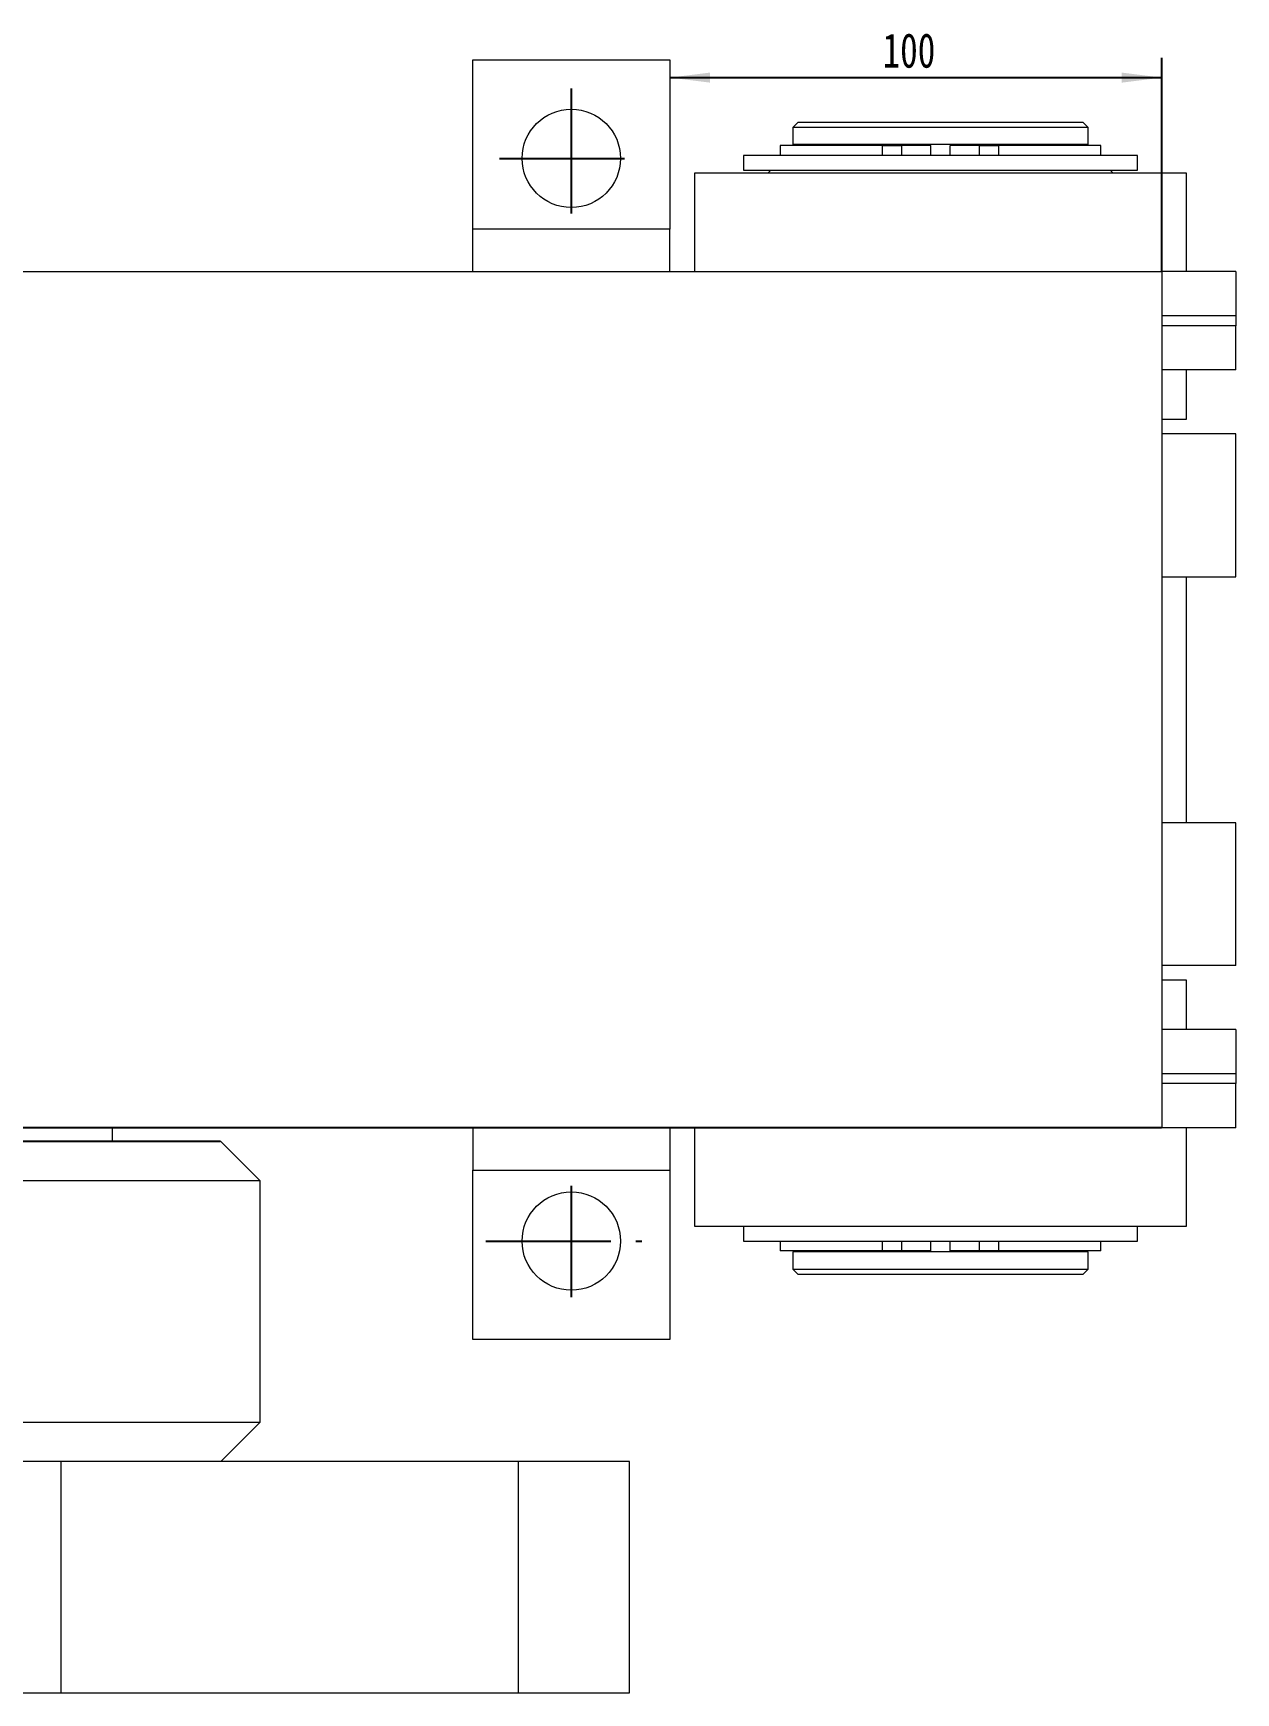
# Model space of a CAD drawing. Header units: millimetres. Extents: x 0 to 1189, y 0 to 841.
# Drawn here: x 454.5 to 576.7, y 300.9 to 469.5 of the extents above; entities that cross this region are included whole.
import ezdxf

# ---------------------------------------------------------------- set-up
doc = ezdxf.new("R2010")
doc.units = ezdxf.units.MM
doc.header["$PDSIZE"] = -1
doc.linetypes.add('CENTERX2', pattern=[20.32, 12.7, -2.54, 2.54, -2.54])
doc.layers.add('10', color=7, linetype='Continuous')
doc.layers.add('图层11', color=7, linetype='CENTERX2')
doc.styles.add('SLDTEXTSTYLE0', font='hyswlongfangsong.ttf')
doc.dimstyles.new('SLDDIMSTYLE0', dxfattribs={"dimtxt": 3.5, "dimasz": 4.08, "dimexe": 0, "dimexo": 0.0625, "dimgap": 0.875, "dimtad": 2, "dimlfac": 2, "dimrnd": 1e-09, "dimzin": 12, "dimdsep": 46, "dimtxsty": 'SLDTEXTSTYLE0', "dimsah": 1, "dimcen": 0.09, "dimadec": 0, "dimazin": 3, "dimtfac": 1, "dimtofl": 0, "dimtmove": 0, "dimatfit": 3, "dimfxl": 1, "dimfrac": 2, "dimtolj": 1, "dimtzin": 12, "dimarcsym": 0})
doc.dimstyles.new('SLDDIMSTYLE5', dxfattribs={"dimtxt": 3.5, "dimasz": 4.08, "dimexe": 0, "dimexo": 0.0625, "dimgap": 0.875, "dimtad": 2, "dimlfac": 2, "dimrnd": 1e-09, "dimzin": 4, "dimdsep": 46, "dimtxsty": 'SLDTEXTSTYLE0', "dimsah": 1, "dimcen": 0.09, "dimadec": 0, "dimazin": 1, "dimtfac": 1, "dimtmove": 0, "dimatfit": 0, "dimfxl": 1, "dimfrac": 2, "dimtolj": 1, "dimtzin": 12, "dimarcsym": 0})

# ---------------------------------------------------------------- blocks, each defined once
blk = doc.blocks.new('_D_22')
at = {"layer": '10', "color": 0, "lineweight": -2}
for p, q in [((401.66, 362.39), (401.66, 366.47)), ((569.1, 358.31), (401.66, 358.31)), ((401.66, 358.31), (401.66, 356.91)), ((473.5, 356.91), (401.66, 356.91)), ((401.66, 352.83), (401.66, 340.48))]:
    blk.add_line(p, q, dxfattribs=at)
at = {"layer": '10', "color": 0}
for points in [[(400.98, 362.39), (402.34, 362.39), (401.66, 358.31)], [(400.98, 352.83), (402.34, 352.83), (401.66, 356.91)]]:
    blk.add_solid(points, dxfattribs=at)
at = {"layer": 'Defpoints', "color": 0}
for p in [(401.66, 358.31), (569.16, 358.31), (473.56, 356.91)]:
    blk.add_point(p, dxfattribs=at)
at = {"layer": '10', "color": 0, "insert": (397.23, 344.61), "char_height": 3.5, "attachment_point": 2, "rotation": 90, "style": 'SLDTEXTSTYLE0'}
blk.add_mtext('\\A1;2.80', dxfattribs=at)
blk = doc.blocks.new('_D_26')
at = {"layer": '10'}
for p, q in [((569.16, 445.31), (569.16, 467.01)), ((519.16, 465.01), (569.16, 465.01))]:
    blk.add_line(p, q, dxfattribs=at)
for points in [[(519.16, 465.01), (523.24, 464.5), (523.24, 465.52)], [(569.16, 465.01), (565.08, 465.52), (565.08, 464.5)]]:
    blk.add_solid(points, dxfattribs=at)
at = {"layer": '10', "insert": (540.78, 469.52), "char_height": 3.5, "attachment_point": 1, "style": 'SLDTEXTSTYLE0'}
blk.add_mtext('100', dxfattribs=at)

msp = doc.modelspace()

# ---------------------------------------------------------------- linework, layer by layer
at = {"color": 7, "linetype": 'Continuous', "lineweight": 15}
for p, q in [((499.1604, 449.6057), (499.1604, 466.8057)), ((499.1604, 466.8057), (519.1604, 466.8057)), ((519.1604, 466.8057), (519.1604, 449.6057)), ((532.1604, 460.4557), (531.6604, 459.9557)), ((561.1603, 460.4557), (532.1604, 460.4557)), ((561.6604, 459.9557), (561.1603, 460.4557)), ((531.6604, 459.9557), (531.6604, 458.2057)), ((561.6604, 459.9557), (531.6604, 459.9557)), ((561.6604, 458.2057), (561.6604, 459.9557)), ((526.6604, 457.1057), (526.6604, 455.6057)), ((566.6603, 457.1057), (526.6604, 457.1057)), ((530.3704, 458.1057), (530.3704, 457.1057)), ((540.7701, 458.1057), (530.3704, 458.1057)), ((561.6604, 458.2057), (531.6604, 458.2057)), ((532.4104, 458.2057), (532.4104, 458.1057)), ((540.7701, 457.1057), (540.7701, 458.1057)), ((540.7701, 458.1057), (542.6854, 458.1057)), ((542.6854, 458.1057), (542.6854, 457.1057)), ((545.6854, 458.1057), (542.6854, 458.1057)), ((545.6854, 457.1057), (545.6854, 458.1057)), ((547.6353, 457.1057), (547.6353, 458.1057)), ((550.6354, 458.1057), (547.6353, 458.1057)), ((550.6354, 457.1057), (550.6354, 458.1057)), ((550.6354, 458.1057), (552.5506, 458.1057)), ((552.5506, 458.1057), (552.5506, 457.1057)), ((562.9503, 458.1057), (552.5506, 458.1057)), ((560.9103, 458.1057), (560.9103, 458.2057)), ((562.9503, 457.1057), (562.9503, 458.1057)), ((566.6603, 455.6057), (566.6603, 457.1057)), ((521.6604, 455.3057), (521.6604, 445.3057)), ((571.6603, 455.3057), (521.6604, 455.3057)), ((526.6604, 455.6057), (566.6603, 455.6057)), ((529.4104, 455.6057), (529.1103, 455.3057)), ((564.2104, 455.3057), (563.9104, 455.6057)), ((571.6603, 445.3057), (571.6603, 455.3057)), ((519.1604, 449.6057), (499.1604, 449.6057)), ((499.1604, 445.3057), (499.1604, 449.6057)), ((519.1604, 445.3057), (519.1604, 449.6057)), ((144.1604, 445.3057), (569.1603, 445.3057)), ((576.6604, 445.3057), (569.1603, 445.3057)), ((569.1603, 445.3057), (569.1603, 358.3057)), ((576.6604, 445.3057), (576.6604, 440.8057)), ((576.6604, 440.8057), (569.1603, 440.8057)), ((576.6604, 440.8057), (576.6604, 439.8057)), ((576.6604, 439.8057), (569.1603, 439.8057)), ((576.6604, 435.3057), (576.6604, 439.8057)), ((576.6604, 435.3057), (569.1603, 435.3057)), ((571.6603, 430.3057), (571.6603, 435.3057)), ((569.1603, 430.3057), (571.6603, 430.3057)), ((576.6604, 428.8057), (569.1603, 428.8057)), ((576.6604, 414.3057), (576.6604, 428.8057)), ((569.1603, 414.3057), (576.6604, 414.3057)), ((571.6603, 389.3057), (571.6603, 414.3057)), ((576.6604, 389.3057), (569.1603, 389.3057)), ((576.6604, 374.8057), (576.6604, 389.3057)), ((576.6604, 374.8057), (569.1603, 374.8057)), ((571.6603, 373.3057), (569.1603, 373.3057)), ((571.6603, 368.3057), (571.6603, 373.3057)), ((576.6604, 368.3057), (569.1603, 368.3057)), ((576.6604, 368.3057), (576.6604, 363.8057)), ((576.6604, 363.8057), (569.1603, 363.8057)), ((576.6604, 362.8057), (569.1603, 362.8057)), ((576.6604, 363.8057), (576.6604, 362.8057)), ((576.6604, 358.3057), (576.6604, 362.8057)), ((569.1603, 358.3057), (144.1604, 358.3057)), ((462.5604, 356.9057), (462.5604, 358.3057)), ((499.1604, 358.3057), (499.1604, 354.0057)), ((519.1604, 358.3057), (519.1604, 354.0057)), ((521.6604, 358.3057), (521.6604, 348.3057)), ((576.6604, 358.3057), (569.1603, 358.3057)), ((571.6603, 348.3057), (571.6603, 358.3057)), ((473.5604, 356.9057), (406.5604, 356.9057)), ((477.5604, 352.9057), (473.5604, 356.9057)), ((477.5604, 352.9057), (402.5604, 352.9057)), ((477.5604, 328.4057), (477.5604, 352.9057)), ((499.1604, 354.0057), (519.1604, 354.0057)), ((499.1604, 336.8057), (499.1604, 354.0057)), ((519.1604, 354.0057), (519.1604, 336.8057)), ((521.6604, 348.3057), (571.6603, 348.3057)), ((526.6604, 348.3057), (526.6604, 346.8057)), ((566.6603, 346.8057), (566.6603, 348.3057)), ((526.6604, 346.8057), (566.6603, 346.8057)), ((530.3704, 346.8057), (530.3704, 345.8057)), ((540.7701, 345.8057), (530.3704, 345.8057)), ((531.6604, 345.7057), (531.6604, 343.9558)), ((561.6604, 345.7057), (531.6604, 345.7057)), ((532.4104, 345.8057), (532.4104, 345.7057)), ((540.7701, 345.8057), (540.7701, 346.8057)), ((542.6854, 345.8057), (540.7701, 345.8057)), ((542.6854, 346.8057), (542.6854, 345.8057)), ((545.6854, 345.8057), (542.6854, 345.8057)), ((545.6854, 345.8057), (545.6854, 346.8057)), ((547.6353, 345.8057), (547.6353, 346.8057)), ((550.6354, 345.8057), (547.6353, 345.8057)), ((550.6354, 345.8057), (550.6354, 346.8057)), ((552.5506, 345.8057), (550.6354, 345.8057)), ((552.5506, 346.8057), (552.5506, 345.8057)), ((562.9503, 345.8057), (552.5506, 345.8057)), ((560.9103, 345.7057), (560.9103, 345.8057)), ((561.6604, 343.9558), (561.6604, 345.7057)), ((562.9503, 345.8057), (562.9503, 346.8057)), ((531.6604, 343.9558), (532.1604, 343.4557)), ((531.6604, 343.9558), (546.6604, 343.9558)), ((532.1604, 343.4557), (561.1603, 343.4557)), ((546.6604, 343.9558), (561.6604, 343.9558)), ((561.1603, 343.4557), (561.6604, 343.9558)), ((519.1604, 336.8057), (499.1604, 336.8057)), ((402.5604, 328.4057), (477.5603, 328.4057)), ((473.5604, 324.4057), (477.5604, 328.4057)), ((457.3313, 324.4057), (422.7025, 324.4057)), ((457.3313, 300.9057), (457.3313, 324.4057)), ((503.7841, 324.4057), (457.3313, 324.4057)), ((503.7841, 300.9057), (503.7841, 324.4057)), ((515.0604, 324.4057), (503.7841, 324.4057)), ((515.0604, 300.9057), (515.0604, 324.4057)), ((422.7025, 300.9057), (457.3313, 300.9057)), ((457.3313, 300.9057), (503.7841, 300.9057)), ((503.7841, 300.9057), (515.0604, 300.9057))]:
    msp.add_line(p, q, dxfattribs=at)
for centre in [(509.1604, 456.8057), (509.1604, 346.8057)]:
    msp.add_circle(centre, 5, dxfattribs=at)
at = {"layer": '图层11'}
for p, q in [((509.1604, 463.8876), (509.1604, 449.6057)), ((501.8602, 456.8057), (516.1038, 456.8057)), ((509.1604, 352.4206), (509.1604, 341.0926)), ((500.4822, 346.8057), (516.3156, 346.8057))]:
    msp.add_line(p, q, dxfattribs=at)

# ---------------------------------------------------------------- dimensions: what is measured, and where the dimension line sits
at = {"layer": '10'}
dim = msp.add_linear_dim(base=(569.1604, 465.0113), p1=(519.1604, 466.8057), p2=(569.1604, 445.3057), dimstyle='SLDDIMSTYLE0', dxfattribs=at)
dim.commit()
dim.dimension.update_dxf_attribs({"geometry": '_D_26', "text_midpoint": (543.0861, 465.0113), "dimtype": 160})
dim = msp.add_linear_dim(base=(401.6641, 358.3057), p1=(473.5603, 356.9057), p2=(569.1604, 358.3057), angle=90, dimstyle='SLDDIMSTYLE5', dxfattribs=at)
dim.commit()
dim.dimension.update_dxf_attribs({"geometry": '_D_22', "text_midpoint": (401.6641, 344.6106), "dimtype": 160})

doc.saveas('drawing.dxf')
